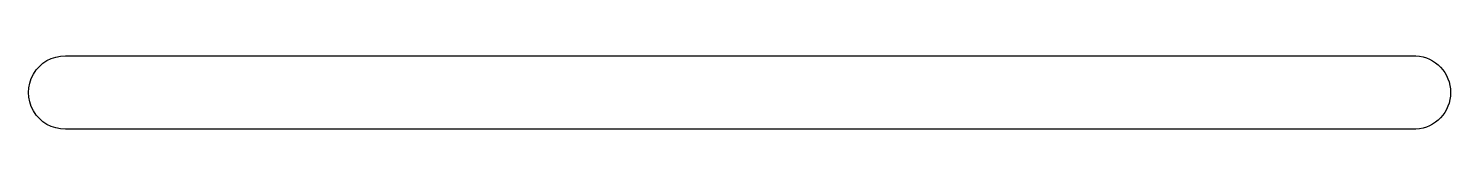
# Model space of a CAD drawing. Header units: inches. Extents: x 30.6 to 66.6, y -5.4 to -3.6.
import ezdxf

# ---------------------------------------------------------------- set-up
doc = ezdxf.new("R2010")
doc.units = ezdxf.units.IN
doc.layers.get('0').update_dxf_attribs({"linetype": 'CONTINUOUS'})

msp = doc.modelspace()

# ---------------------------------------------------------------- linework, layer by layer
msp.add_lwpolyline([(31.529, -3.551), (65.716, -3.551, -0.943217), (65.716, -5.407), (31.529, -5.407, -1.00994)], format="xyb", close=True)

doc.saveas('drawing.dxf')
